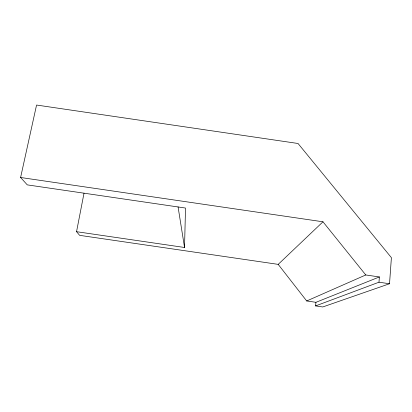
<?xml version="1.0" encoding="UTF-8"?>
<svg xmlns="http://www.w3.org/2000/svg" width="412" height="412" viewBox="0 0 412 412"><rect width="100%" height="100%" fill="white"/><g stroke="black" fill="none" stroke-linecap="round" stroke-linejoin="round"><path stroke-width="0.62" d="M84.022 193.151L76.544 231.693L184.54 247.483L185.503 208.05L27.274 184.875L20.6 177.49L36.56 105.039L298.036 143.489L391.4 257.665L389.525 283.75L322.745 306.961L315.587 305.915L315.942 302.315L379.38 276.957L378.983 282.21L315.587 305.915M76.544 231.693L79.645 235.35L278.193 264.37L322.977 221.795L365.774 274.964L379.38 276.957M278.193 264.37L306.703 300.966L365.774 274.964M20.6 177.49L322.977 221.795M378.983 282.21L389.525 283.75M306.703 300.966L315.942 302.315M178.066 206.886L184.54 247.483"/></g></svg>
